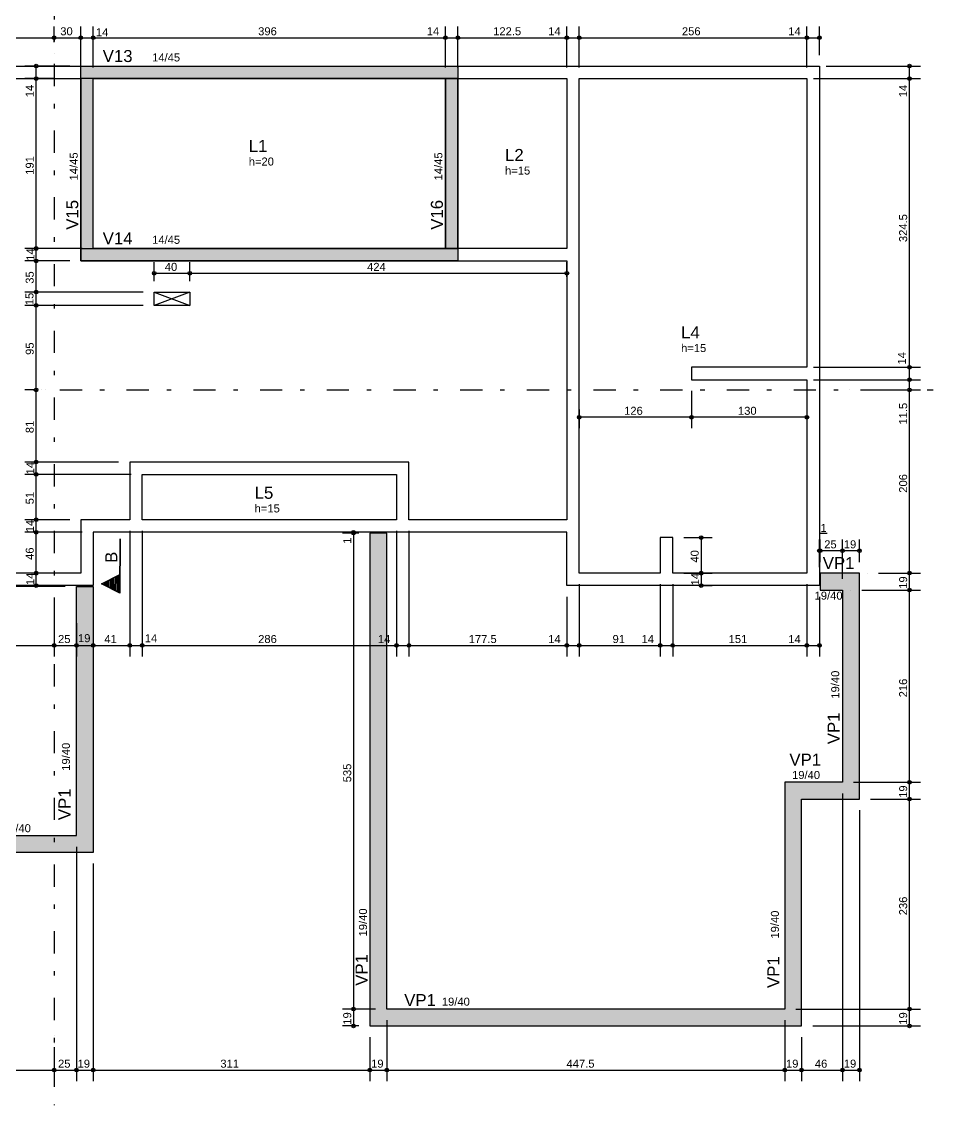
# Model space of a CAD drawing. Extents: x 0 to 119, y 0 to 84.
# Drawn here: x 54.5 to 75, y 47.19 to 71.56 of the extents above; entities that cross this region are included whole.
import ezdxf

# ---------------------------------------------------------------- set-up
doc = ezdxf.new("R2010")
doc.units = 0
doc.header["$MEASUREMENT"] = 0
doc.linetypes.add('ESTILO_TQS_0003', pattern=[1.5, 0.5, -0.4, 0.1, -0.5])
for name, color, linetype in [('10', 252, 'CONTINUOUS'), ('18', 6, 'CONTINUOUS'), ('20', 1, 'CONTINUOUS'), ('25', 130, 'CONTINUOUS'), ('3', 7, 'CONTINUOUS'), ('32', 250, 'CONTINUOUS'), ('37', 7, 'CONTINUOUS'), ('38', 7, 'CONTINUOUS'), ('54', 7, 'CONTINUOUS'), ('9', 8, 'CONTINUOUS')]:
    doc.layers.add(name, color=color, linetype=linetype)
doc.styles.add('TQS_ARIAL', font='arial.ttf')

msp = doc.modelspace()

# ---------------------------------------------------------------- linework, layer by layer
at = {"layer": '10', "color": 252, "linetype": 'Continuous'}
for p, q in [((57.482213, 65.475871), (58.282213, 65.175871)), ((58.282213, 65.475861), (57.482213, 65.175871))]:
    msp.add_line(p, q, dxfattribs=at)
msp.add_lwpolyline([(57.482213, 65.475871), (58.282213, 65.475871), (58.282213, 65.175871), (57.482213, 65.175871), (57.482213, 65.475871)], dxfattribs=at)
at = {"layer": '18', "color": 6, "linetype": 'ESTILO_TQS_0003'}
msp.add_line((55.231195, 73.607677), (55.231195, 47.192181), dxfattribs=at)
at = {"layer": '20', "color": 1, "linetype": 'ESTILO_TQS_0003'}
msp.add_line((41.862023, 63.276806), (75.002774, 63.276806), dxfattribs=at)
at = {"layer": '25', "color": 130, "linetype": 'Continuous'}
for points in [[(55.831195, 70.556781), (64.311195, 70.556781), (64.311195, 70.276781), (55.831195, 70.276781), (55.831195, 70.556781)], [(55.831195, 66.456781), (56.111195, 66.456781), (56.111195, 70.276781), (55.831195, 70.276781), (55.831195, 66.456781)], [(64.031195, 70.276781), (64.311195, 70.276781), (64.311195, 66.456781), (64.031195, 66.456781), (64.031195, 70.276781)], [(64.311195, 66.176781), (55.831195, 66.176781), (55.831195, 66.456781), (64.311195, 66.456781), (64.311195, 66.176781)]]:
    msp.add_lwpolyline(points, dxfattribs=at)
for points in [[(55.831195, 70.556781), (64.311195, 70.556781), (64.311195, 70.276781)], [(55.831195, 70.556781), (64.311195, 70.276781), (55.831195, 70.276781)], [(55.831195, 70.556781), (55.831195, 70.276781), (55.831195, 70.556781)], [(55.831195, 66.456781), (56.111195, 66.456781), (56.111195, 70.276781)], [(55.831195, 66.456781), (56.111195, 70.276781), (55.831195, 70.276781)], [(55.831195, 66.456781), (55.831195, 70.276781), (55.831195, 66.456781)], [(64.031195, 70.276781), (64.311195, 70.276781), (64.311195, 66.456781)], [(64.031195, 70.276781), (64.311195, 66.456781), (64.031195, 66.456781)], [(64.031195, 70.276781), (64.031195, 66.456781), (64.031195, 70.276781)], [(64.311195, 66.176781), (55.831195, 66.176781), (55.831195, 66.456781)], [(64.311195, 66.176781), (55.831195, 66.456781), (64.311195, 66.456781)], [(64.311195, 66.176781), (64.311195, 66.456781), (64.311195, 66.176781)]]:
    msp.add_solid(points, dxfattribs=at)
at = {"layer": '3', "color": 7, "linetype": 'Continuous'}
for p, q in [((56.708752, 58.71372), (56.715692, 59.926835)), ((56.717431, 59.926825), (56.710475, 58.71089)), ((56.296836, 58.920675), (56.711105, 59.124856)), ((56.300739, 58.920653), (56.711093, 59.122905)), ((56.392303, 58.874215), (56.392828, 58.96604)), ((56.424121, 58.858078), (56.424829, 58.981812)), ((56.455939, 58.841942), (56.45683, 58.997584)), ((56.487946, 58.825708), (56.488832, 59.013357)), ((56.519576, 58.809668), (56.520831, 59.029129)), ((56.551394, 58.793531), (56.552832, 59.044901)), ((56.583213, 58.777392), (56.584834, 59.060674)), ((56.615031, 58.761255), (56.616835, 59.076446)), ((56.64685, 58.745117), (56.648835, 59.092219)), ((56.678668, 58.728979), (56.680836, 59.107992)), ((56.710475, 58.71089), (56.296836, 58.920675)), ((56.708753, 58.71372), (56.300738, 58.920653)), ((56.328666, 58.90649), (56.328826, 58.934496)), ((56.360484, 58.890352), (56.360827, 58.950268))]:
    msp.add_line(p, q, dxfattribs=at)
for points in [[(55.831195, 70.556781), (64.311195, 70.556781), (64.311195, 66.176781), (55.831195, 66.176781), (55.831195, 70.556781)], [(56.111195, 70.276781), (64.031195, 70.276781), (64.031195, 66.456781), (56.111195, 66.456781), (56.111195, 70.276781)], [(62.711195, 60.058274), (62.331195, 60.058274), (62.331195, 48.977274), (72.041321, 48.977274), (72.041321, 54.076781), (73.341239, 54.076781), (73.341239, 59.155767), (72.461239, 59.156781), (72.461239, 58.776781), (72.961239, 58.776781), (72.961239, 54.456781), (71.661321, 54.456781), (71.661321, 49.357274), (62.711195, 49.357274), (62.711195, 60.058274)], [(56.708752, 58.713721), (56.300739, 58.920653), (56.711093, 59.122905), (56.708752, 58.713721)], [(43.431195, 58.856781), (43.811195, 58.856781), (43.811195, 51.536781), (45.911195, 51.536781), (45.911195, 50.756781), (53.031195, 50.756781), (53.031195, 53.256781), (55.731195, 53.256781), (55.731195, 58.856829), (56.111195, 58.856829), (56.111195, 52.876829), (53.411195, 52.876829), (53.411195, 50.376781), (45.531195, 50.376781), (45.531195, 51.156781), (43.431195, 51.156781), (43.431195, 58.856781)]]:
    msp.add_lwpolyline(points, dxfattribs=at)
at = {"layer": '32', "color": 250, "linetype": 'Continuous'}
for p, q in [((55.231195, 71.092461), (55.231195, 71.446473)), ((55.231195, 71.092461), (55.231195, 71.446473)), ((55.831195, 70.806781), (55.831195, 71.446473)), ((55.831195, 70.526781), (55.831195, 71.446473)), ((56.111195, 70.526781), (56.111195, 71.446473)), ((56.111195, 70.526781), (56.111195, 71.446473)), ((64.031195, 70.526781), (64.031195, 71.446473)), ((64.031195, 70.526781), (64.031195, 71.446473)), ((64.311195, 70.526781), (64.311195, 71.446473)), ((64.311195, 70.526781), (64.311195, 71.446473)), ((66.761239, 70.526781), (66.761239, 71.446473)), ((66.761239, 70.526781), (66.761239, 71.446473)), ((67.041239, 70.526781), (67.041239, 71.446473)), ((67.041239, 70.526781), (67.041239, 71.446473)), ((72.161239, 70.526781), (72.161239, 71.446473)), ((72.161239, 70.526781), (72.161239, 71.446473)), ((72.441239, 70.806781), (72.441239, 71.446473)), ((53.411195, 71.196473), (55.231195, 71.196473)), ((55.231195, 71.196473), (55.831195, 71.196473)), ((55.831195, 71.196473), (56.111195, 71.196473)), ((56.111195, 71.196473), (64.031195, 71.196473)), ((64.031195, 71.196473), (64.311195, 71.196473)), ((64.311195, 71.196473), (66.761239, 71.196473)), ((66.761239, 71.196473), (67.041239, 71.196473)), ((67.041239, 71.196473), (72.161239, 71.196473)), ((72.161239, 71.196473), (72.441239, 71.196473)), ((55.231195, 70.842461), (55.231195, 70.842461)), ((55.231195, 70.842461), (55.231195, 70.842461)), ((55.581195, 70.556781), (54.575953, 70.556781)), ((54.825953, 70.276781), (54.825953, 70.556781)), ((55.831195, 70.556781), (55.831195, 70.556781)), ((55.831195, 70.556781), (55.831195, 70.556781)), ((72.341239, 70.556781), (72.341239, 70.556781)), ((72.441239, 70.556781), (72.441239, 70.556781)), ((72.591239, 70.556781), (74.717717, 70.556781)), ((74.467717, 70.276781), (74.467717, 70.556781)), ((55.227538, 70.276781), (54.575953, 70.276781)), ((55.227538, 70.276781), (54.575953, 70.276781)), ((54.825953, 66.456781), (54.825953, 70.276781)), ((55.477538, 70.276781), (55.477538, 70.276781)), ((55.477538, 70.276781), (55.477538, 70.276781)), ((55.831195, 70.276781), (55.831195, 70.276781)), ((56.111195, 70.276781), (56.111195, 70.276781)), ((56.111195, 70.276781), (56.111195, 70.276781)), ((64.031195, 70.276781), (64.031195, 70.276781)), ((64.031195, 70.276781), (64.031195, 70.276781)), ((64.311195, 70.276781), (64.311195, 70.276781)), ((64.311195, 70.276781), (64.311195, 70.276781)), ((66.761239, 70.276781), (66.761239, 70.276781)), ((66.761239, 70.276781), (66.761239, 70.276781)), ((67.041239, 70.276781), (67.041239, 70.276781)), ((67.041239, 70.276781), (67.041239, 70.276781)), ((72.061239, 70.276781), (72.061239, 70.276781)), ((72.061239, 70.276781), (72.061239, 70.276781)), ((72.161239, 70.276781), (72.161239, 70.276781)), ((72.161239, 70.276781), (72.161239, 70.276781)), ((72.311239, 70.276781), (74.717717, 70.276781)), ((72.311239, 70.276781), (74.717717, 70.276781)), ((74.467717, 63.786781), (74.467717, 70.276781)), ((55.861195, 66.456781), (54.575953, 66.456781)), ((55.861195, 66.456781), (54.575953, 66.456781)), ((54.825953, 66.176781), (54.825953, 66.456781)), ((56.111195, 66.456781), (56.111195, 66.456781)), ((56.111195, 66.456781), (56.111195, 66.456781)), ((55.581195, 66.176781), (54.575953, 66.176781)), ((55.581195, 66.176781), (54.575953, 66.176781)), ((54.825953, 65.475871), (54.825953, 66.176781)), ((55.831195, 66.176781), (55.831195, 66.176781)), ((55.831195, 66.176781), (55.831195, 66.176781)), ((57.482213, 65.725871), (57.482213, 66.149837)), ((58.282213, 65.725861), (58.282213, 66.149837)), ((58.282213, 65.725871), (58.282213, 66.149837)), ((66.761239, 65.817478), (66.761239, 66.149837)), ((57.482213, 65.899837), (58.282213, 65.899837)), ((58.282213, 65.899837), (66.761239, 65.899837)), ((66.761239, 65.567478), (66.761239, 65.567478)), ((57.232213, 65.475871), (54.575953, 65.475871)), ((57.232213, 65.475871), (54.575953, 65.475871)), ((54.825953, 65.175871), (54.825953, 65.475871)), ((57.482213, 65.475871), (57.482213, 65.475871)), ((57.482213, 65.475871), (57.482213, 65.475871)), ((57.482213, 65.475871), (57.482213, 65.475871)), ((58.282213, 65.475871), (58.282213, 65.475871)), ((58.282213, 65.475861), (58.282213, 65.475861)), ((57.232213, 65.175871), (54.575953, 65.175871)), ((57.232213, 65.175871), (54.575953, 65.175871)), ((54.825953, 63.276806), (54.825953, 65.175871)), ((57.482213, 65.175871), (57.482213, 65.175871)), ((57.482213, 65.175871), (57.482213, 65.175871)), ((72.061239, 63.786781), (72.061239, 63.786781)), ((72.061239, 63.786781), (72.061239, 63.786781)), ((72.311239, 63.786781), (74.717717, 63.786781)), ((72.311239, 63.786781), (74.717717, 63.786781)), ((74.467717, 63.50678), (74.467717, 63.786781)), ((69.561281, 63.50678), (69.561281, 63.50678)), ((69.561281, 63.50678), (69.561281, 63.50678)), ((72.061239, 63.50678), (72.061239, 63.50678)), ((72.061239, 63.50678), (72.061239, 63.50678)), ((72.311239, 63.50678), (74.717717, 63.50678)), ((72.311239, 63.50678), (74.717717, 63.50678)), ((74.467717, 63.276806), (74.467717, 63.50678)), ((54.777614, 63.276806), (54.575953, 63.276806)), ((54.686645, 63.276806), (54.575953, 63.276806)), ((54.825953, 61.655907), (54.825953, 63.276806)), ((54.936645, 63.276806), (54.936645, 63.276806)), ((55.027614, 63.276806), (55.027614, 63.276806)), ((69.561281, 63.25678), (69.561281, 62.413815)), ((69.561281, 63.25678), (69.561281, 62.413815)), ((73.11419, 63.276806), (73.11419, 63.276806)), ((73.36419, 63.276806), (74.717717, 63.276806)), ((73.508542, 63.276806), (73.508542, 63.276806)), ((73.758542, 63.276806), (74.717717, 63.276806)), ((74.467717, 59.157767), (74.467717, 63.276806)), ((67.041239, 63.090144), (67.041239, 63.090144)), ((72.161239, 63.012388), (72.161239, 63.012388)), ((67.041239, 62.840144), (67.041239, 62.413815)), ((69.561281, 62.663815), (67.041239, 62.663815)), ((72.161239, 62.663815), (69.561281, 62.663815)), ((72.161239, 62.762388), (72.161239, 62.413815)), ((56.681195, 61.655907), (54.575953, 61.655907)), ((56.681195, 61.655907), (54.575953, 61.655907)), ((54.825953, 61.376781), (54.825953, 61.655907)), ((56.931195, 61.655907), (56.931195, 61.655907)), ((56.931195, 61.655907), (56.931195, 61.655907)), ((56.961195, 61.376781), (54.575953, 61.376781)), ((56.961195, 61.376781), (54.575953, 61.376781)), ((54.825953, 60.356781), (54.825953, 61.376781)), ((57.211195, 61.376781), (57.211195, 61.376781)), ((57.211195, 61.376781), (57.211195, 61.376781)), ((55.581195, 60.356781), (54.575953, 60.356781)), ((55.581195, 60.356781), (54.575953, 60.356781)), ((54.825953, 60.076781), (54.825953, 60.356781)), ((55.831195, 60.356781), (55.831195, 60.356781)), ((55.831195, 60.356781), (55.831195, 60.356781)), ((56.931195, 60.355907), (56.931195, 60.355907)), ((56.931195, 60.355907), (56.931195, 60.355907)), ((57.211195, 60.356781), (57.211195, 60.356781)), ((57.211195, 60.356781), (57.211195, 60.356781)), ((62.931237, 60.356781), (62.931237, 60.356781)), ((62.931237, 60.356781), (62.931237, 60.356781)), ((63.211237, 60.356781), (63.211237, 60.356781)), ((63.211237, 60.356781), (63.211237, 60.356781)), ((55.861195, 60.076781), (54.575953, 60.076781)), ((55.861195, 60.076781), (54.575953, 60.076781)), ((54.825953, 59.156781), (54.825953, 60.076781)), ((56.111195, 60.076781), (56.111195, 60.076781)), ((56.111195, 60.076781), (56.111195, 60.076781)), ((56.931195, 60.105907), (56.931195, 57.281799)), ((56.931195, 60.105907), (56.931195, 57.281799)), ((57.211195, 60.106781), (57.211195, 57.281799)), ((57.211195, 60.106781), (57.211195, 57.281799)), ((62.067967, 60.076781), (61.716443, 60.076781)), ((62.081195, 60.056956), (61.716443, 60.056956)), ((62.081195, 60.056956), (61.716443, 60.056956)), ((61.966443, 60.076781), (61.966443, 60.056956)), ((61.966443, 60.056956), (61.966443, 49.357274)), ((62.317967, 60.076781), (62.317967, 60.076781)), ((62.331195, 60.056956), (62.331195, 60.056956)), ((62.331195, 60.056956), (62.331195, 60.056956)), ((62.931237, 60.106781), (62.931237, 57.281799)), ((62.931237, 60.106781), (62.931237, 57.281799)), ((63.211237, 60.106781), (63.211237, 57.281799)), ((63.211237, 60.106781), (63.211237, 57.281799)), ((69.141239, 59.956781), (69.141239, 59.956781)), ((69.391239, 59.956781), (70.02971, 59.956781)), ((69.77971, 59.956781), (69.77971, 59.156781)), ((72.441239, 59.288159), (72.441239, 59.911197)), ((72.461239, 59.406781), (72.461239, 59.911197)), ((72.461239, 59.406781), (72.461239, 59.911197)), ((72.961239, 59.026781), (72.961239, 59.911197)), ((72.961239, 59.026781), (72.961239, 59.911197)), ((73.341239, 59.405767), (73.341239, 59.911197)), ((72.461239, 59.661197), (72.441239, 59.661197)), ((72.961239, 59.661197), (72.461239, 59.661197)), ((73.341239, 59.661197), (72.961239, 59.661197)), ((55.581195, 59.156781), (54.575953, 59.156781)), ((55.581195, 59.156781), (54.575953, 59.156781)), ((54.825953, 58.876781), (54.825953, 59.156781)), ((55.831195, 59.156781), (55.831195, 59.156781)), ((55.831195, 59.156781), (55.831195, 59.156781)), ((67.041239, 59.156781), (67.041239, 59.156781)), ((67.041239, 59.156781), (67.041239, 59.156781)), ((68.861239, 59.156781), (68.861239, 59.156781)), ((68.861239, 59.156781), (68.861239, 59.156781)), ((69.141239, 59.156781), (69.141239, 59.156781)), ((69.141239, 59.156781), (69.141239, 59.156781)), ((69.141239, 59.156781), (69.141239, 59.156781)), ((69.391239, 59.156781), (70.02971, 59.156781)), ((69.447515, 59.156781), (69.447515, 59.156781)), ((69.697515, 59.156781), (70.02971, 59.156781)), ((69.77971, 59.156781), (69.77971, 58.876781)), ((72.161239, 59.156781), (72.161239, 59.156781)), ((72.161239, 59.156781), (72.161239, 59.156781)), ((72.441239, 59.038159), (72.441239, 59.038159)), ((72.461239, 59.156781), (72.461239, 59.156781)), ((72.461239, 59.156781), (72.461239, 59.156781)), ((73.341239, 59.155767), (73.341239, 59.155767)), ((73.521239, 59.157767), (73.521239, 59.157767)), ((73.521239, 59.157767), (73.521239, 59.157767)), ((73.771239, 59.157767), (74.717717, 59.157767)), ((73.771239, 59.157767), (74.717717, 59.157767)), ((74.467717, 58.777767), (74.467717, 59.157767)), ((55.481195, 58.856829), (51.630689, 58.856829)), ((55.481195, 58.856829), (51.630689, 58.856829)), ((55.367703, 58.876781), (54.575953, 58.876781)), ((55.617703, 58.876781), (55.617703, 58.876781)), ((55.731195, 58.856829), (55.731195, 58.856829)), ((55.731195, 58.856829), (55.731195, 58.856829)), ((56.111195, 58.876781), (56.111195, 58.876781)), ((56.111195, 58.876781), (56.111195, 58.876781)), ((66.761239, 58.876781), (66.761239, 58.876781)), ((66.761239, 58.876781), (66.761239, 58.876781)), ((67.041239, 58.906781), (67.041239, 57.281799)), ((67.041239, 58.906781), (67.041239, 57.281799)), ((68.861239, 58.906781), (68.861239, 57.281799)), ((68.861239, 58.906781), (68.861239, 57.281799)), ((69.141239, 58.906781), (69.141239, 57.281799)), ((69.141239, 58.906781), (69.141239, 57.281799)), ((69.551239, 58.876781), (69.551239, 58.876781)), ((69.801239, 58.876781), (70.02971, 58.876781)), ((72.161239, 58.906781), (72.161239, 57.281799)), ((72.161239, 58.906781), (72.161239, 57.281799)), ((72.441239, 58.876781), (72.441239, 58.876781)), ((72.961239, 58.776781), (72.961239, 58.776781)), ((72.961239, 58.776781), (72.961239, 58.776781)), ((73.141239, 58.777767), (73.141239, 58.777767)), ((73.141239, 58.777767), (73.141239, 58.777767)), ((73.391239, 58.777767), (74.717717, 58.777767)), ((73.391239, 58.777767), (74.717717, 58.777767)), ((74.467717, 54.456781), (74.467717, 58.777767)), ((56.111195, 58.626781), (56.111195, 57.281799)), ((56.111195, 58.626781), (56.111195, 57.281799)), ((66.761239, 58.626781), (66.761239, 57.281799)), ((66.761239, 58.626781), (66.761239, 57.281799)), ((72.441239, 58.626781), (72.441239, 57.281799)), ((55.231195, 58.391348), (55.231195, 58.391348)), ((55.731195, 58.280168), (55.731195, 58.280168)), ((55.231195, 58.141348), (55.231195, 57.281799)), ((55.731195, 58.030168), (55.731195, 57.281799)), ((55.231195, 57.927722), (55.231195, 57.927722)), ((55.731195, 57.900472), (55.731195, 57.900472)), ((53.411195, 57.531799), (55.231195, 57.531799)), ((55.231195, 57.677722), (55.231195, 57.281799)), ((55.231195, 57.531799), (55.731195, 57.531799)), ((55.731195, 57.650472), (55.731195, 57.281799)), ((55.731195, 57.531799), (56.111195, 57.531799)), ((56.111195, 57.531799), (56.931195, 57.531799)), ((56.931195, 57.531799), (57.211195, 57.531799)), ((57.211195, 57.531799), (62.931237, 57.531799)), ((62.931237, 57.531799), (63.211237, 57.531799)), ((63.211237, 57.531799), (66.761239, 57.531799)), ((66.761239, 57.531799), (67.041239, 57.531799)), ((67.041239, 57.531799), (68.861239, 57.531799)), ((68.861239, 57.531799), (69.141239, 57.531799)), ((69.141239, 57.531799), (72.161239, 57.531799)), ((72.161239, 57.531799), (72.441239, 57.531799)), ((72.961239, 54.456781), (72.961239, 54.456781)), ((72.961239, 54.456781), (72.961239, 54.456781)), ((72.961239, 54.456781), (72.961239, 54.456781)), ((72.961239, 54.456781), (72.961239, 54.456781)), ((73.211239, 54.456781), (74.717717, 54.456781)), ((73.211239, 54.456781), (74.717717, 54.456781)), ((74.467717, 54.076781), (74.467717, 54.456781)), ((72.961239, 54.206781), (72.961239, 47.734673)), ((72.961239, 54.206781), (72.961239, 47.734673)), ((73.341239, 54.076781), (73.341239, 54.076781)), ((73.341239, 54.076781), (73.341239, 54.076781)), ((73.341239, 54.076781), (73.341239, 54.076781)), ((73.591239, 54.076781), (74.717717, 54.076781)), ((73.591239, 54.076781), (74.717717, 54.076781)), ((74.467717, 49.357274), (74.467717, 54.076781)), ((73.341239, 53.826781), (73.341239, 47.734673)), ((55.731195, 53.256781), (55.731195, 53.256781)), ((55.731195, 53.256781), (55.731195, 53.256781)), ((55.731195, 53.006781), (55.731195, 47.734673)), ((55.731195, 53.006781), (55.731195, 47.734673)), ((56.111195, 52.876829), (56.111195, 52.876829)), ((56.111195, 52.876829), (56.111195, 52.876829)), ((56.111195, 52.626829), (56.111195, 47.734673)), ((56.111195, 52.626829), (56.111195, 47.734673)), ((62.461195, 49.357274), (61.716443, 49.357274)), ((62.461195, 49.357274), (61.716443, 49.357274)), ((61.966443, 49.357274), (61.966443, 48.977274)), ((62.711195, 49.357274), (62.711195, 49.357274)), ((62.711195, 49.357274), (62.711195, 49.357274)), ((62.711195, 49.357274), (62.711195, 49.357274)), ((62.711195, 49.357274), (62.711195, 49.357274)), ((71.661321, 49.357274), (71.661321, 49.357274)), ((71.661321, 49.357274), (71.661321, 49.357274)), ((71.661321, 49.357274), (71.661321, 49.357274)), ((71.661321, 49.357274), (71.661321, 49.357274)), ((71.911321, 49.357274), (74.717717, 49.357274)), ((71.911321, 49.357274), (74.717717, 49.357274)), ((74.467717, 48.977274), (74.467717, 49.357274)), ((62.081195, 48.977274), (61.716443, 48.977274)), ((62.331195, 48.977274), (62.331195, 48.977274)), ((62.331195, 48.977274), (62.331195, 48.977274)), ((62.331195, 48.977274), (62.331195, 48.977274)), ((62.711195, 49.107274), (62.711195, 47.734673)), ((62.711195, 49.107274), (62.711195, 47.734673)), ((71.661321, 49.107274), (71.661321, 47.734673)), ((71.661321, 49.107274), (71.661321, 47.734673)), ((72.041321, 48.977274), (72.041321, 48.977274)), ((72.041321, 48.977274), (72.041321, 48.977274)), ((72.041321, 48.977274), (72.041321, 48.977274)), ((72.291321, 48.977274), (74.717717, 48.977274)), ((55.231195, 48.751448), (55.231195, 48.751448)), ((55.231195, 48.579409), (55.231195, 48.579409)), ((55.231195, 48.501448), (55.231195, 47.734673)), ((62.331195, 48.727274), (62.331195, 47.734673)), ((62.331195, 48.727274), (62.331195, 47.734673)), ((72.041321, 48.727274), (72.041321, 47.734673)), ((72.041321, 48.727274), (72.041321, 47.734673)), ((55.231195, 48.329409), (55.231195, 47.734673)), ((53.411195, 47.984673), (55.231195, 47.984673)), ((55.231195, 47.984673), (55.731195, 47.984673)), ((55.731195, 47.984673), (56.111195, 47.984673)), ((56.111195, 47.984673), (62.331195, 47.984673)), ((62.331195, 47.984673), (62.711195, 47.984673)), ((62.711195, 47.984673), (71.661321, 47.984673)), ((71.661321, 47.984673), (72.041321, 47.984673)), ((72.041321, 47.984673), (72.961239, 47.984673)), ((72.961239, 47.984673), (73.341239, 47.984673))]:
    msp.add_line(p, q, dxfattribs=at)
msp.add_lwpolyline([(72.451239, 59.661197), (72.451239, 60.052829), (72.614236, 60.052829)], dxfattribs=at)
for centre, radius in [((55.231195, 71.196473), 0.041625), ((55.231195, 71.196473), 0.041625), ((55.231195, 71.196473), 0.02075), ((55.231195, 71.196473), 0.02075), ((55.831195, 71.196473), 0.041625), ((55.831195, 71.196473), 0.041625), ((55.831195, 71.196473), 0.02075), ((55.831195, 71.196473), 0.02075), ((56.111195, 71.196473), 0.041625), ((56.111195, 71.196473), 0.041625), ((56.111195, 71.196473), 0.02075), ((56.111195, 71.196473), 0.02075), ((64.031195, 71.196473), 0.041625), ((64.031195, 71.196473), 0.041625), ((64.031195, 71.196473), 0.02075), ((64.031195, 71.196473), 0.02075), ((64.311195, 71.196473), 0.041625), ((64.311195, 71.196473), 0.041625), ((64.311195, 71.196473), 0.02075), ((64.311195, 71.196473), 0.02075), ((66.761239, 71.196473), 0.041625), ((66.761239, 71.196473), 0.041625), ((66.761239, 71.196473), 0.02075), ((66.761239, 71.196473), 0.02075), ((67.041239, 71.196473), 0.041625), ((67.041239, 71.196473), 0.041625), ((67.041239, 71.196473), 0.02075), ((67.041239, 71.196473), 0.02075), ((72.161239, 71.196473), 0.041625), ((72.161239, 71.196473), 0.041625), ((72.161239, 71.196473), 0.02075), ((72.161239, 71.196473), 0.02075), ((72.441239, 71.196473), 0.041625), ((72.441239, 71.196473), 0.02075), ((54.825953, 70.556781), 0.041625), ((54.825953, 70.556781), 0.02075), ((74.467717, 70.556781), 0.041625), ((74.467717, 70.556781), 0.02075), ((54.825953, 70.276781), 0.041625), ((54.825953, 70.276781), 0.041625), ((54.825953, 70.276781), 0.02075), ((54.825953, 70.276781), 0.02075), ((74.467717, 70.276781), 0.041625), ((74.467717, 70.276781), 0.041625), ((74.467717, 70.276781), 0.02075), ((74.467717, 70.276781), 0.02075), ((54.825953, 66.456781), 0.041625), ((54.825953, 66.456781), 0.041625), ((54.825953, 66.456781), 0.02075), ((54.825953, 66.456781), 0.02075), ((54.825953, 66.176781), 0.041625), ((54.825953, 66.176781), 0.041625), ((54.825953, 66.176781), 0.02075), ((54.825953, 66.176781), 0.02075), ((57.482213, 65.899837), 0.041625), ((57.482213, 65.899837), 0.02075), ((58.282213, 65.899837), 0.041625), ((58.282213, 65.899837), 0.041625), ((58.282213, 65.899837), 0.02075), ((58.282213, 65.899837), 0.02075), ((66.761239, 65.899837), 0.041625), ((66.761239, 65.899837), 0.02075), ((54.825953, 65.475871), 0.041625), ((54.825953, 65.475871), 0.041625), ((54.825953, 65.475871), 0.02075), ((54.825953, 65.475871), 0.02075), ((54.825953, 65.175871), 0.041625), ((54.825953, 65.175871), 0.041625), ((54.825953, 65.175871), 0.02075), ((54.825953, 65.175871), 0.02075), ((74.467717, 63.786781), 0.041625), ((74.467717, 63.786781), 0.041625), ((74.467717, 63.786781), 0.02075), ((74.467717, 63.786781), 0.02075), ((74.467717, 63.50678), 0.041625), ((74.467717, 63.50678), 0.041625), ((74.467717, 63.50678), 0.02075), ((74.467717, 63.50678), 0.02075), ((54.825953, 63.276806), 0.041625), ((54.825953, 63.276806), 0.041625), ((54.825953, 63.276806), 0.02075), ((54.825953, 63.276806), 0.02075), ((74.467717, 63.276806), 0.041625), ((74.467717, 63.276806), 0.041625), ((74.467717, 63.276806), 0.02075), ((74.467717, 63.276806), 0.02075), ((67.041239, 62.663815), 0.041625), ((67.041239, 62.663815), 0.02075), ((69.561281, 62.663815), 0.041625), ((69.561281, 62.663815), 0.041625), ((69.561281, 62.663815), 0.02075), ((69.561281, 62.663815), 0.02075), ((72.161239, 62.663815), 0.041625), ((72.161239, 62.663815), 0.02075), ((54.825953, 61.655907), 0.041625), ((54.825953, 61.655907), 0.041625), ((54.825953, 61.655907), 0.02075), ((54.825953, 61.655907), 0.02075), ((54.825953, 61.376781), 0.041625), ((54.825953, 61.376781), 0.041625), ((54.825953, 61.376781), 0.02075), ((54.825953, 61.376781), 0.02075), ((54.825953, 60.356781), 0.041625), ((54.825953, 60.356781), 0.041625), ((54.825953, 60.356781), 0.02075), ((54.825953, 60.356781), 0.02075), ((54.825953, 60.076781), 0.041625), ((54.825953, 60.076781), 0.041625), ((54.825953, 60.076781), 0.02075), ((54.825953, 60.076781), 0.02075), ((61.966443, 60.076781), 0.041625), ((61.966443, 60.056956), 0.041625), ((61.966443, 60.056956), 0.041625), ((61.966443, 60.076781), 0.02075), ((61.966443, 60.056956), 0.02075), ((61.966443, 60.056956), 0.02075), ((69.77971, 59.956781), 0.041625), ((69.77971, 59.956781), 0.02075), ((72.441239, 59.661197), 0.041625), ((72.461239, 59.661197), 0.041625), ((72.461239, 59.661197), 0.041625), ((72.961239, 59.661197), 0.041625), ((72.961239, 59.661197), 0.041625), ((73.341239, 59.661197), 0.041625), ((72.441239, 59.661197), 0.02075), ((72.461239, 59.661197), 0.02075), ((72.461239, 59.661197), 0.02075), ((72.961239, 59.661197), 0.02075), ((72.961239, 59.661197), 0.02075), ((73.341239, 59.661197), 0.02075), ((54.825953, 59.156781), 0.041625), ((54.825953, 59.156781), 0.041625), ((54.825953, 59.156781), 0.02075), ((54.825953, 59.156781), 0.02075), ((69.77971, 59.156781), 0.041625), ((69.77971, 59.156781), 0.041625), ((69.77971, 59.156781), 0.02075), ((69.77971, 59.156781), 0.02075), ((74.467717, 59.157767), 0.041625), ((74.467717, 59.157767), 0.041625), ((74.467717, 59.157767), 0.02075), ((74.467717, 59.157767), 0.02075), ((54.825953, 58.876781), 0.041625), ((54.825953, 58.876781), 0.02075), ((69.77971, 58.876781), 0.041625), ((69.77971, 58.876781), 0.02075), ((74.467717, 58.777767), 0.041625), ((74.467717, 58.777767), 0.041625), ((74.467717, 58.777767), 0.02075), ((74.467717, 58.777767), 0.02075), ((55.231195, 57.531799), 0.041625), ((55.231195, 57.531799), 0.041625), ((55.231195, 57.531799), 0.02075), ((55.231195, 57.531799), 0.02075), ((55.731195, 57.531799), 0.041625), ((55.731195, 57.531799), 0.041625), ((55.731195, 57.531799), 0.02075), ((55.731195, 57.531799), 0.02075), ((56.111195, 57.531799), 0.041625), ((56.111195, 57.531799), 0.041625), ((56.111195, 57.531799), 0.02075), ((56.111195, 57.531799), 0.02075), ((56.931195, 57.531799), 0.041625), ((56.931195, 57.531799), 0.041625), ((56.931195, 57.531799), 0.02075), ((56.931195, 57.531799), 0.02075), ((57.211195, 57.531799), 0.041625), ((57.211195, 57.531799), 0.041625), ((57.211195, 57.531799), 0.02075), ((57.211195, 57.531799), 0.02075), ((62.931237, 57.531799), 0.041625), ((62.931237, 57.531799), 0.041625), ((62.931237, 57.531799), 0.02075), ((62.931237, 57.531799), 0.02075), ((63.211237, 57.531799), 0.041625), ((63.211237, 57.531799), 0.041625), ((63.211237, 57.531799), 0.02075), ((63.211237, 57.531799), 0.02075), ((66.761239, 57.531799), 0.041625), ((66.761239, 57.531799), 0.041625), ((66.761239, 57.531799), 0.02075), ((66.761239, 57.531799), 0.02075), ((67.041239, 57.531799), 0.041625), ((67.041239, 57.531799), 0.041625), ((67.041239, 57.531799), 0.02075), ((67.041239, 57.531799), 0.02075), ((68.861239, 57.531799), 0.041625), ((68.861239, 57.531799), 0.041625), ((68.861239, 57.531799), 0.02075), ((68.861239, 57.531799), 0.02075), ((69.141239, 57.531799), 0.041625), ((69.141239, 57.531799), 0.041625), ((69.141239, 57.531799), 0.02075), ((69.141239, 57.531799), 0.02075), ((72.161239, 57.531799), 0.041625), ((72.161239, 57.531799), 0.041625), ((72.161239, 57.531799), 0.02075), ((72.161239, 57.531799), 0.02075), ((72.441239, 57.531799), 0.041625), ((72.441239, 57.531799), 0.02075), ((74.467717, 54.456781), 0.041625), ((74.467717, 54.456781), 0.041625), ((74.467717, 54.456781), 0.02075), ((74.467717, 54.456781), 0.02075), ((74.467717, 54.076781), 0.041625), ((74.467717, 54.076781), 0.041625), ((74.467717, 54.076781), 0.02075), ((74.467717, 54.076781), 0.02075), ((61.966443, 49.357274), 0.041625), ((61.966443, 49.357274), 0.041625), ((61.966443, 49.357274), 0.02075), ((61.966443, 49.357274), 0.02075), ((74.467717, 49.357274), 0.041625), ((74.467717, 49.357274), 0.041625), ((74.467717, 49.357274), 0.02075), ((74.467717, 49.357274), 0.02075), ((61.966443, 48.977274), 0.041625), ((61.966443, 48.977274), 0.02075), ((74.467717, 48.977274), 0.041625), ((74.467717, 48.977274), 0.02075), ((55.231195, 47.984673), 0.041625), ((55.231195, 47.984673), 0.041625), ((55.231195, 47.984673), 0.02075), ((55.231195, 47.984673), 0.02075), ((55.731195, 47.984673), 0.041625), ((55.731195, 47.984673), 0.041625), ((55.731195, 47.984673), 0.02075), ((55.731195, 47.984673), 0.02075), ((56.111195, 47.984673), 0.041625), ((56.111195, 47.984673), 0.041625), ((56.111195, 47.984673), 0.02075), ((56.111195, 47.984673), 0.02075), ((62.331195, 47.984673), 0.041625), ((62.331195, 47.984673), 0.041625), ((62.331195, 47.984673), 0.02075), ((62.331195, 47.984673), 0.02075), ((62.711195, 47.984673), 0.041625), ((62.711195, 47.984673), 0.041625), ((62.711195, 47.984673), 0.02075), ((62.711195, 47.984673), 0.02075), ((71.661321, 47.984673), 0.041625), ((71.661321, 47.984673), 0.041625), ((71.661321, 47.984673), 0.02075), ((71.661321, 47.984673), 0.02075), ((72.041321, 47.984673), 0.041625), ((72.041321, 47.984673), 0.041625), ((72.041321, 47.984673), 0.02075), ((72.041321, 47.984673), 0.02075), ((72.961239, 47.984673), 0.041625), ((72.961239, 47.984673), 0.041625), ((72.961239, 47.984673), 0.02075), ((72.961239, 47.984673), 0.02075), ((73.341239, 47.984673), 0.041625), ((73.341239, 47.984673), 0.02075)]:
    msp.add_circle(centre, radius, dxfattribs=at)
at = {"layer": '54', "linetype": 'Continuous'}
for points in [[(62.711195, 60.058274), (62.331195, 60.058274), (62.331195, 48.977274), (72.041321, 48.977274), (72.041321, 54.076781), (73.341239, 54.076781), (73.341239, 59.155767), (72.461239, 59.156781), (72.461239, 58.776781), (72.961239, 58.776781), (72.961239, 54.456781), (71.661321, 54.456781), (71.661321, 49.357274), (62.711195, 49.357274), (62.711195, 60.058274)], [(43.431195, 58.856781), (43.811195, 58.856781), (43.811195, 51.536781), (45.911195, 51.536781), (45.911195, 50.756781), (53.031195, 50.756781), (53.031195, 53.256781), (55.731195, 53.256781), (55.731195, 58.856829), (56.111195, 58.856829), (56.111195, 52.876829), (53.411195, 52.876829), (53.411195, 50.376781), (45.531195, 50.376781), (45.531195, 51.156781), (43.431195, 51.156781), (43.431195, 58.856781)]]:
    msp.add_lwpolyline(points, dxfattribs=at)
for points in [[(62.711195, 49.357274), (62.711195, 60.058274), (62.331195, 60.058274)], [(62.711195, 49.357274), (62.331195, 60.058274), (62.331195, 48.977274)], [(72.961239, 58.776781), (73.341239, 59.155767), (72.461239, 59.156781)], [(72.461239, 59.156781), (72.461239, 58.776781), (72.961239, 58.776781)], [(73.341239, 54.076781), (73.341239, 59.155767), (72.961239, 58.776781)], [(56.111195, 58.856829), (56.111195, 52.876829), (55.731195, 53.256781)], [(55.731195, 53.256781), (55.731195, 58.856829), (56.111195, 58.856829)], [(72.961239, 54.456781), (73.341239, 54.076781), (72.961239, 58.776781)], [(71.661321, 49.357274), (72.041321, 48.977274), (71.661321, 54.456781)], [(72.041321, 48.977274), (72.041321, 54.076781), (71.661321, 54.456781)], [(71.661321, 54.456781), (72.041321, 54.076781), (72.961239, 54.456781)], [(72.041321, 54.076781), (73.341239, 54.076781), (72.961239, 54.456781)], [(55.731195, 53.256781), (53.411195, 52.876829), (53.031195, 53.256781)], [(56.111195, 52.876829), (53.411195, 52.876829), (55.731195, 53.256781)], [(62.711195, 49.357274), (62.331195, 48.977274), (72.041321, 48.977274)], [(62.711195, 49.357274), (72.041321, 48.977274), (71.661321, 49.357274)]]:
    msp.add_solid(points, dxfattribs=at)
at = {"layer": '9', "color": 8, "linetype": 'Continuous'}
for p, q in [((45.531195, 70.556781), (72.441239, 70.556781)), ((72.441239, 70.556781), (72.441239, 58.876781)), ((53.411195, 70.276781), (55.831195, 70.276781)), ((55.831195, 70.276781), (55.831195, 66.176781)), ((67.041239, 70.276781), (72.161239, 70.276781)), ((67.041239, 59.156781), (67.041239, 70.276781)), ((72.161239, 70.276781), (72.161239, 63.786781)), ((55.831195, 66.176781), (66.761239, 66.176781)), ((66.761239, 66.176781), (66.761239, 60.356781)), ((72.161239, 63.786781), (69.561281, 63.786781)), ((69.561281, 63.786781), (69.561281, 63.50678)), ((69.561281, 63.50678), (72.161239, 63.50678)), ((72.161239, 63.50678), (72.161239, 59.156781)), ((63.211237, 61.655907), (56.931195, 61.655907)), ((56.931195, 61.655907), (56.931195, 60.355907)), ((63.211237, 60.356781), (63.211237, 61.655907)), ((56.931195, 60.355907), (55.831195, 60.356781)), ((55.831195, 60.356781), (55.831195, 59.156781)), ((66.761239, 60.356781), (63.211237, 60.356781)), ((66.761239, 60.076781), (56.111195, 60.076781)), ((56.111195, 60.076781), (56.111195, 58.876781)), ((66.761239, 58.876781), (66.761239, 60.076781)), ((69.141239, 59.956781), (68.861239, 59.956781)), ((68.861239, 59.956781), (68.861239, 59.156781)), ((69.141239, 59.156781), (69.141239, 59.956781)), ((55.831195, 59.156781), (53.411195, 59.156781)), ((68.861239, 59.156781), (67.041239, 59.156781)), ((72.161239, 59.156781), (69.141239, 59.156781)), ((56.111195, 58.876781), (43.431195, 58.876781)), ((72.441239, 58.876781), (66.761239, 58.876781))]:
    msp.add_line(p, q, dxfattribs=at)
for points in [[(56.111195, 70.276781), (64.031195, 70.276781), (64.031195, 66.456781), (56.111195, 66.456781), (56.111195, 70.276781)], [(64.311195, 70.276781), (66.761239, 70.276781), (66.761239, 66.456781), (64.311195, 66.456781), (64.311195, 70.276781)], [(57.211195, 61.376781), (62.931237, 61.376781), (62.931237, 60.356781), (57.211195, 60.356781), (57.211195, 61.376781)]]:
    msp.add_lwpolyline(points, dxfattribs=at)

# ---------------------------------------------------------------- texts
at = {"layer": '3', "color": 7, "linetype": 'Continuous', "style": 'TQS_ARIAL'}
msp.add_text('B', height=0.27, rotation=90, dxfattribs=at).set_placement((56.650157, 59.388898))
at = {"layer": '32', "color": 250, "linetype": 'Continuous', "style": 'TQS_ARIAL'}
for s, p in [('30', (55.369195, 71.250473)), ('14', (56.17193, 71.229724)), ('396', (59.819195, 71.250473)), ('14', (63.611195, 71.250473)), ('122.5', (65.104217, 71.250473)), ('14', (66.341239, 71.250473)), ('256', (69.349239, 71.250473)), ('14', (71.741239, 71.250473)), ('40', (57.720213, 65.953837)), ('424', (62.269726, 65.953837)), ('126', (68.04926, 62.717815)), ('130', (70.60926, 62.717815)), ('1', (72.464357, 60.083046)), ('25', (72.549239, 59.715197)), ('19', (72.989239, 59.715197)), ('25', (55.319195, 57.585799)), ('19', (55.768353, 57.605797)), ('41', (56.359195, 57.585799)), ('14', (57.269797, 57.603263)), ('286', (59.819216, 57.585799)), ('14', (62.511237, 57.585799)), ('177.5', (64.554238, 57.585799)), ('14', (66.341239, 57.585799)), ('91', (67.789239, 57.585799)), ('14', (68.441239, 57.585799)), ('151', (70.399239, 57.585799)), ('14', (71.741239, 57.585799)), ('25', (55.319195, 48.038673)), ('19', (55.759195, 48.038673)), ('311', (58.969195, 48.038673)), ('19', (62.359195, 48.038673)), ('447.5', (66.754258, 48.038673)), ('19', (71.689321, 48.038673)), ('46', (72.33928, 48.038673)), ('19', (72.989239, 48.038673))]:
    msp.add_text(s, height=0.18, dxfattribs=at).set_placement(p)
for s, p in [('14', (54.771953, 69.856781)), ('14', (74.413717, 69.856781)), ('191', (54.771953, 68.114781)), ('324.5', (74.413717, 66.599781)), ('14', (54.788205, 66.182723)), ('35', (54.771953, 65.664326)), ('15', (54.76629, 65.182982)), ('95', (54.771953, 64.064339)), ('14', (74.385377, 63.847135)), ('11.5', (74.413717, 62.496806)), ('81', (54.771953, 62.304357)), ('14', (54.784965, 61.379176)), ('206', (74.413717, 60.965286)), ('51', (54.771953, 60.704781)), ('14', (54.778861, 60.075948)), ('1', (61.912443, 59.816956)), ('46', (54.771953, 59.454781)), ('40', (69.72571, 59.394781)), ('14', (54.783719, 58.890152)), ('14', (69.736562, 58.883702)), ('19', (74.413717, 58.805767)), ('216', (74.413717, 56.365274)), ('535', (61.912443, 54.455115)), ('19', (74.413717, 54.104781)), ('236', (74.413717, 51.465027)), ('19', (61.912443, 49.005274)), ('19', (74.413717, 49.005274))]:
    msp.add_text(s, height=0.18, rotation=90, dxfattribs=at).set_placement(p)
at = {"layer": '37', "color": 7, "linetype": 'Continuous', "style": 'TQS_ARIAL'}
for s, height, p in [('V13', 0.27, (56.323909, 70.649172)), ('14/45', 0.18, (57.434601, 70.661662)), ('V14', 0.27, (56.323909, 66.549172)), ('14/45', 0.18, (57.434601, 66.561662)), ('VP1', 0.27, (72.516065, 59.248489)), ('19/40', 0.18, (72.332895, 58.561706)), ('VP1', 0.27, (71.765706, 54.829285)), ('19/40', 0.18, (71.825734, 54.52917)), ('19/40', 0.18, (54.078935, 53.332286)), ('VP1', 0.27, (63.104509, 49.423534)), ('19/40', 0.18, (63.950456, 49.432779))]:
    msp.add_text(s, height=height, dxfattribs=at).set_placement(p)
for s, height, p in [('14/45', 0.18, (55.761462, 67.988447)), ('14/45', 0.18, (63.961462, 67.988447)), ('V15', 0.27, (55.773952, 66.877754)), ('V16', 0.27, (63.973952, 66.877754)), ('19/40', 0.18, (72.886369, 56.335717)), ('VP1', 0.27, (72.894315, 55.310658)), ('19/40', 0.18, (55.586962, 54.71528)), ('VP1', 0.27, (55.599452, 53.604587)), ('19/40', 0.18, (62.266108, 50.990512)), ('19/40', 0.18, (71.529933, 50.941016)), ('VP1', 0.27, (62.278598, 49.87982)), ('VP1', 0.27, (71.542422, 49.830324))]:
    msp.add_text(s, height=height, rotation=90, dxfattribs=at).set_placement(p)
at = {"layer": '38', "color": 7, "linetype": 'Continuous', "style": 'TQS_ARIAL'}
for s, height, p in [('L1', 0.27, (59.607677, 68.627734)), ('h=20', 0.18, (59.607677, 68.321734)), ('L2', 0.27, (65.371181, 68.424645)), ('h=15', 0.18, (65.371181, 68.118645)), ('L4', 0.27, (69.329849, 64.434491)), ('h=15', 0.18, (69.329849, 64.128491)), ('L5', 0.27, (59.740102, 60.828669)), ('h=15', 0.18, (59.740102, 60.522669))]:
    msp.add_text(s, height=height, dxfattribs=at).set_placement(p)

doc.saveas('drawing.dxf')
